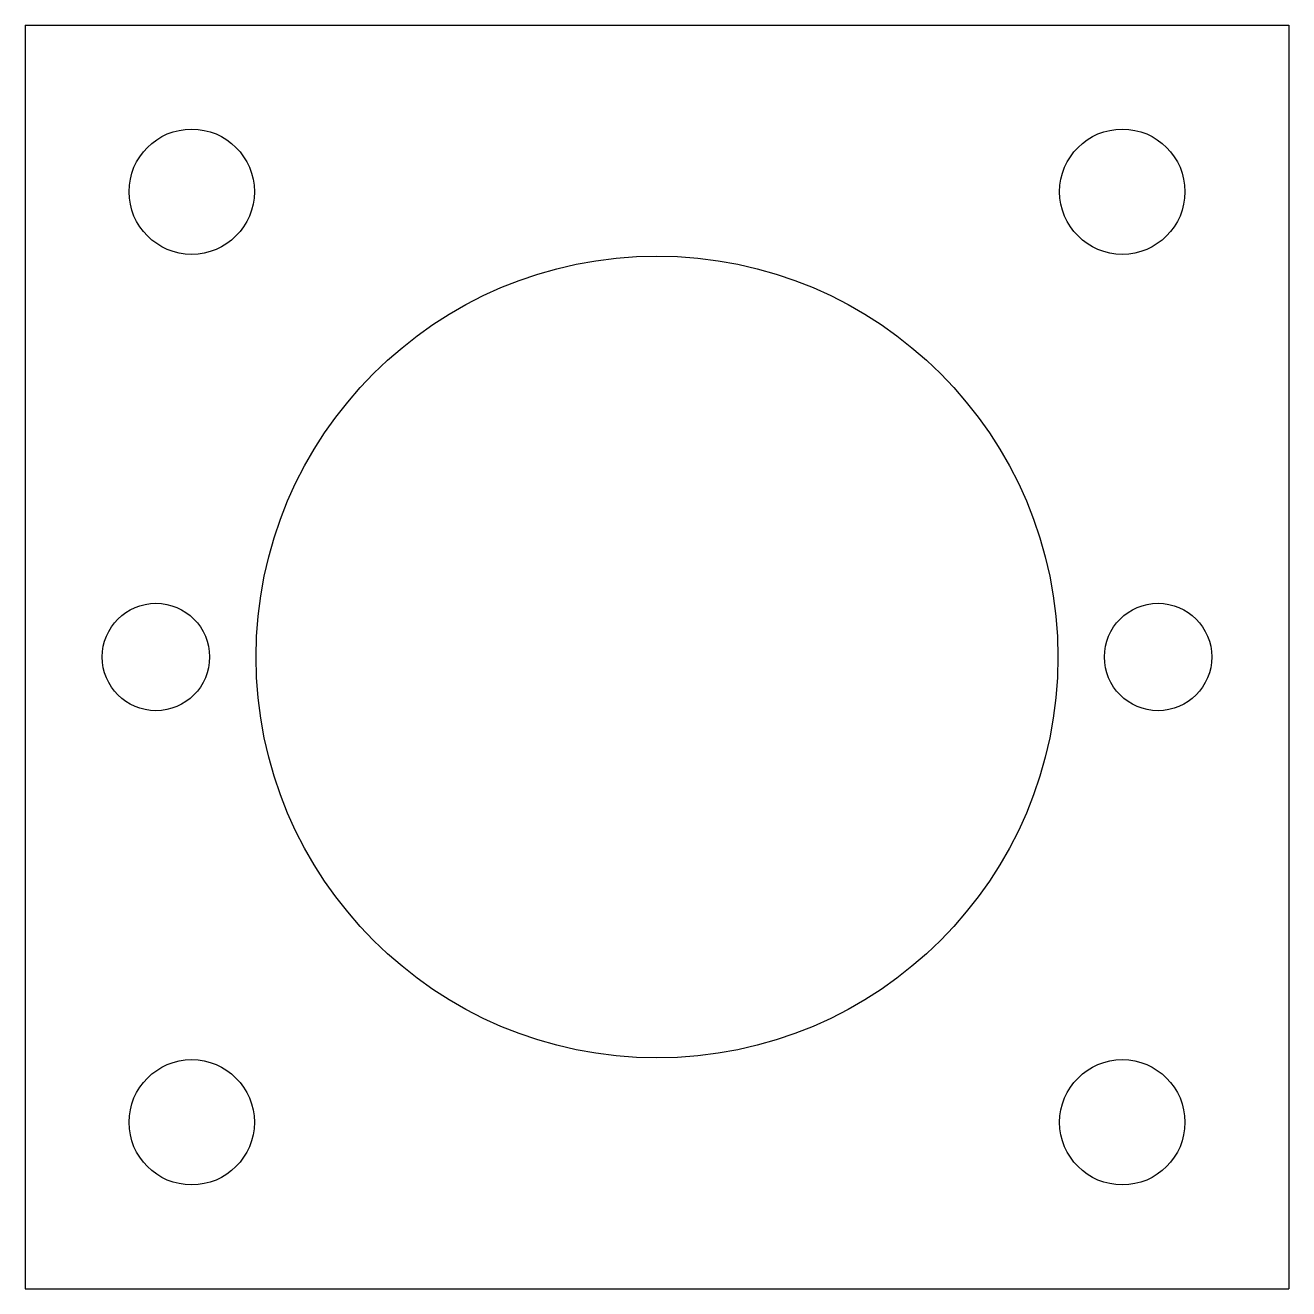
# Model space of a CAD drawing. Header units: millimetres. Extents: x 0 to 35.3, y 0 to 35.3.
import ezdxf

# ---------------------------------------------------------------- set-up
doc = ezdxf.new("R2010")
doc.units = ezdxf.units.MM

msp = doc.modelspace()

# ---------------------------------------------------------------- linework, layer by layer
for p, q in [((0, 35.3, 3.175), (35.3, 35.3, 3.175)), ((0, 35.3, 3.175), (0, 0, 3.175)), ((35.3, 35.3, 3.175), (35.3, 0, 3.175)), ((0, 0, 3.175), (35.3, 0, 3.175))]:
    msp.add_line(p, q)
for centre, radius in [((4.65, 30.65, 3.175), 1.75), ((30.65, 30.65, 3.175), 1.75), ((17.65, 17.65, 3.175), 11.2), ((3.65, 17.65, 3.175), 1.5), ((31.65, 17.65, 3.175), 1.5), ((4.65, 4.65, 3.175), 1.75), ((30.65, 4.65, 3.175), 1.75)]:
    msp.add_circle(centre, radius)

doc.saveas('drawing.dxf')
